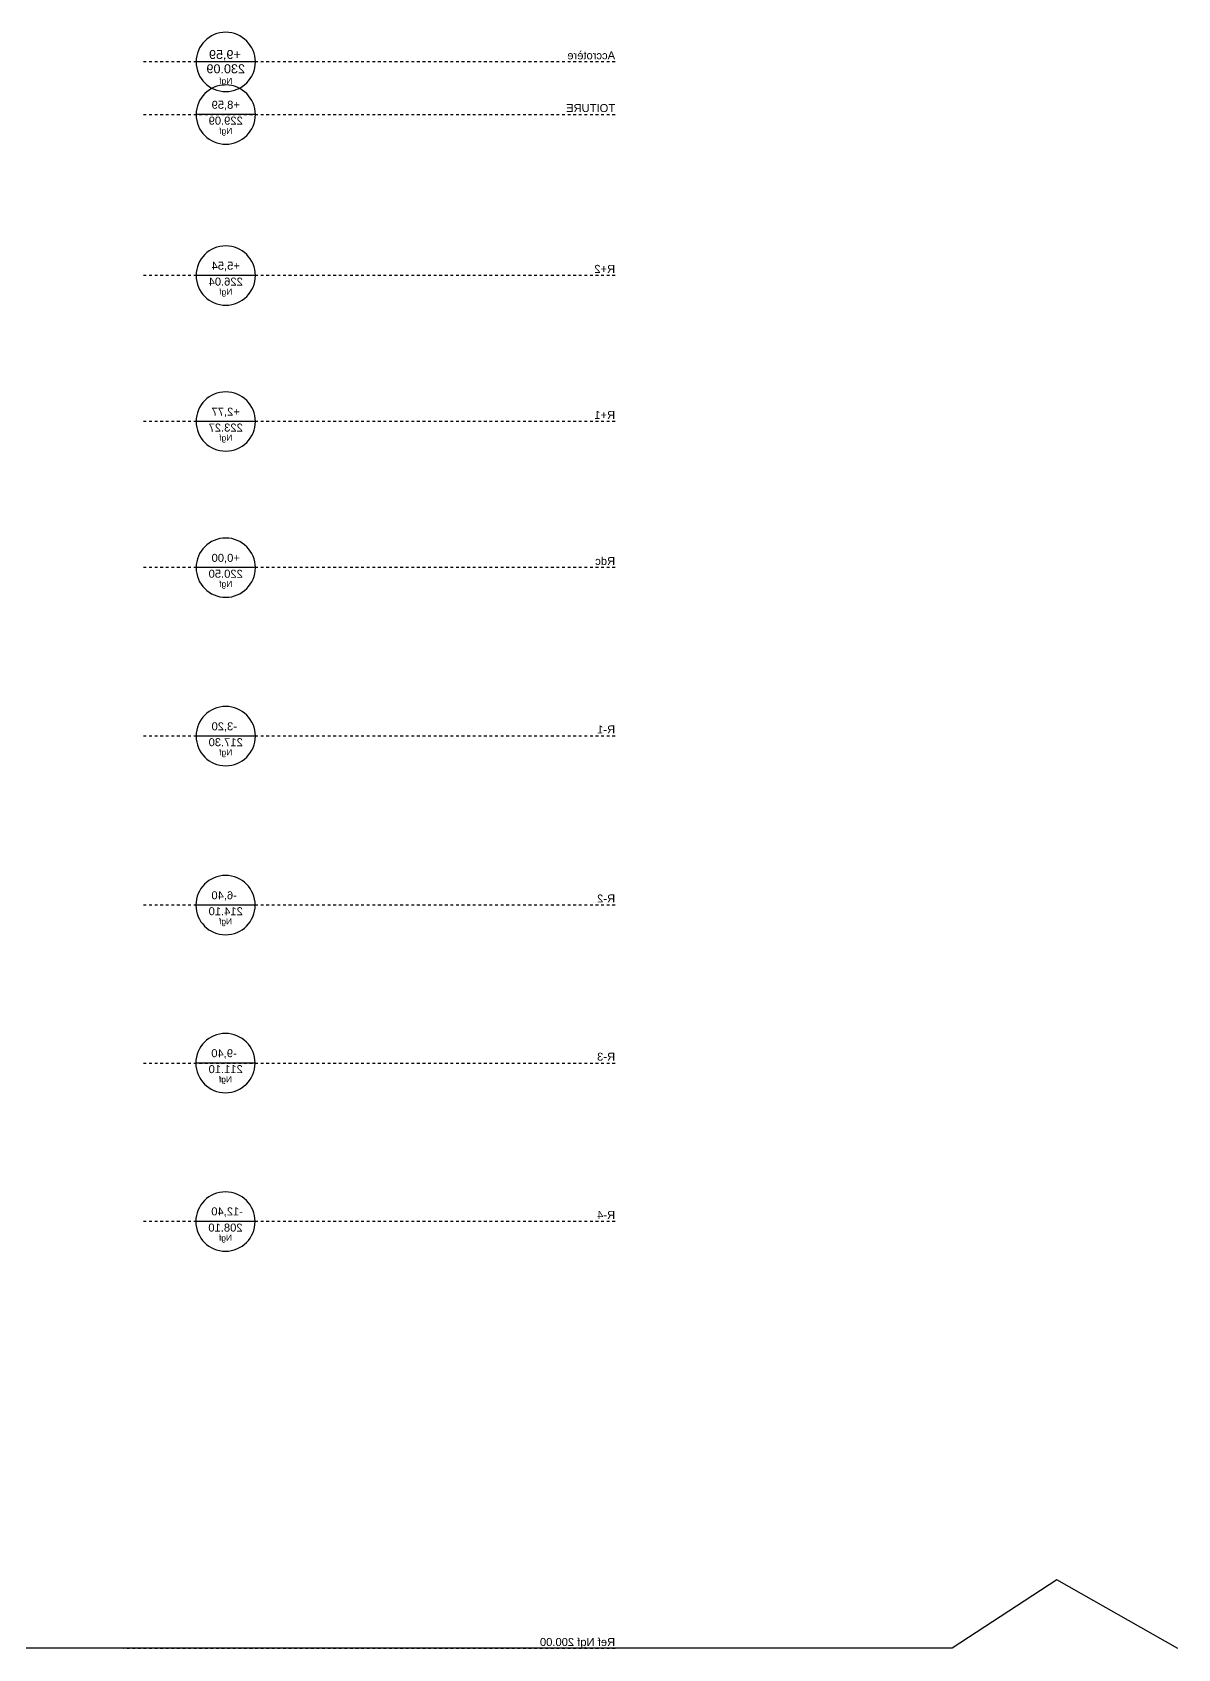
# Model space of a CAD drawing. Header units: centimetres. Extents: x -35664 to 50682, y -23001 to 23705.
# Drawn here: x -5876 to -3705, y -17483 to -14418 of the extents above; entities that cross this region are included whole.
import ezdxf

# ---------------------------------------------------------------- set-up
doc = ezdxf.new("R2010")
doc.units = ezdxf.units.CM
doc.linetypes.add('VW-01', pattern=[0.41656, 0.20828, -0.20828])
for name, color, linetype in [('B Général', 252, 'Continuous'), ('C ANNOTATIONS-niveaux', 252, 'Continuous'), ('prlm-Coupe', 252, 'Continuous')]:
    doc.layers.add(name, color=color, linetype=linetype)
doc.styles.add('Arial', font='arial.ttf')

# ---------------------------------------------------------------- blocks, each defined once
blk = doc.blocks.new('B 90.Alti BAT A R-3')
at = {"layer": 'C ANNOTATIONS-niveaux', "linetype": 'Continuous'}
blk.add_line((-56.2, 0), (56.2, 0), dxfattribs=at)
blk.add_circle((0, 0), 56.2, dxfattribs=at)
at = {"layer": 'C ANNOTATIONS-niveaux', "attachment_point": 2, "rotation": 0, "line_spacing_factor": 0.958078, "style": 'Arial'}
for s, insert, char_height in [('-9,40', (2.7, 26.3), 15.17), ('211.10', (-0.5, -3.9), 15.17), ('Ngf', (0, -25.2), 11.38)]:
    blk.add_mtext(s, dxfattribs=dict(at, insert=insert, char_height=char_height))
blk = doc.blocks.new('B 90.Alti BAT A R-2')
at = {"layer": 'C ANNOTATIONS-niveaux', "linetype": 'Continuous'}
blk.add_line((-55.9, 0), (56.6, 0), dxfattribs=at)
blk.add_circle((0.3, 0), 56.2, dxfattribs=at)
at = {"layer": 'C ANNOTATIONS-niveaux', "attachment_point": 2, "rotation": 0, "line_spacing_factor": 0.958078, "style": 'Arial'}
for s, insert, char_height in [('-6,40', (3, 26.3), 15.17), ('214.10', (0, -3.9), 15.17), ('Ngf', (0.3, -25.2), 11.38)]:
    blk.add_mtext(s, dxfattribs=dict(at, insert=insert, char_height=char_height))
blk = doc.blocks.new('B 90.Alti BAT A R-1')
at = {"layer": 'C ANNOTATIONS-niveaux', "linetype": 'Continuous'}
blk.add_line((-55.9, -9), (56.6, -9), dxfattribs=at)
blk.add_circle((0.3, -9), 56.2, dxfattribs=at)
at = {"layer": 'C ANNOTATIONS-niveaux', "attachment_point": 2, "rotation": 0, "line_spacing_factor": 0.958078, "style": 'Arial'}
for s, insert, char_height in [('-3,20', (3, 17.2), 15.17), ('217.30', (0.3, -12.9), 15.17), ('Ngf', (0.3, -34.2), 11.38)]:
    blk.add_mtext(s, dxfattribs=dict(at, insert=insert, char_height=char_height))
blk = doc.blocks.new('B 90.Alti BAT A RDC')
at = {"layer": 'C ANNOTATIONS-niveaux', "linetype": 'Continuous'}
for p, q in [((-55.9, -9), (56.6, -9)), ((-37.2, -9), (37.8, -9))]:
    blk.add_line(p, q, dxfattribs=at)
blk.add_circle((0.3, -9), 56.2, dxfattribs=at)
at = {"layer": 'C ANNOTATIONS-niveaux', "attachment_point": 2, "rotation": 0, "line_spacing_factor": 0.958078, "style": 'Arial'}
for s, insert, char_height in [('+0,00', (0.3, 17.2), 15.17), ('220.50', (0.3, -12.9), 15.17), ('Ngf', (0.3, -34.2), 11.38)]:
    blk.add_mtext(s, dxfattribs=dict(at, insert=insert, char_height=char_height))
blk = doc.blocks.new('B 90.Alti BAT A R+1')
at = {"layer": 'C ANNOTATIONS-niveaux', "linetype": 'Continuous'}
blk.add_line((-55.9, -9), (56.6, -9), dxfattribs=at)
blk.add_circle((0.3, -9), 56.2, dxfattribs=at)
at = {"layer": 'C ANNOTATIONS-niveaux', "attachment_point": 2, "rotation": 0, "line_spacing_factor": 0.958078, "style": 'Arial'}
for s, insert, char_height in [('+2,77', (0.3, 17.2), 15.17), ('223.27', (0.3, -12.9), 15.17), ('Ngf', (0.3, -34.2), 11.38)]:
    blk.add_mtext(s, dxfattribs=dict(at, insert=insert, char_height=char_height))
blk = doc.blocks.new('B 90.Alti BAT A R+2')
at = {"layer": 'C ANNOTATIONS-niveaux', "linetype": 'Continuous'}
blk.add_line((-55.9, -9), (56.6, -9), dxfattribs=at)
blk.add_circle((0.3, -9), 56.2, dxfattribs=at)
at = {"layer": 'C ANNOTATIONS-niveaux', "attachment_point": 2, "rotation": 0, "line_spacing_factor": 0.958078, "style": 'Arial'}
for s, insert, char_height in [('+5,54', (0.3, 17.2), 15.17), ('226.04', (0.3, -12.9), 15.17), ('Ngf', (0.3, -34.2), 11.38)]:
    blk.add_mtext(s, dxfattribs=dict(at, insert=insert, char_height=char_height))
blk = doc.blocks.new('B 90.Alti BAT A TOITURE')
at = {"layer": 'C ANNOTATIONS-niveaux', "linetype": 'Continuous'}
blk.add_line((-55.9, -9), (56.6, -9), dxfattribs=at)
blk.add_circle((0.3, -9), 56.2, dxfattribs=at)
at = {"layer": 'C ANNOTATIONS-niveaux', "attachment_point": 2, "rotation": 0, "line_spacing_factor": 0.958078, "style": 'Arial'}
for s, insert, char_height in [('+8,59', (0.3, 17.2), 15.17), ('229.09', (0.3, -12.9), 15.17), ('Ngf', (0.3, -34.2), 11.38)]:
    blk.add_mtext(s, dxfattribs=dict(at, insert=insert, char_height=char_height))
blk = doc.blocks.new('B 90.Alti BAT A ACCROTERE')
at = {"layer": 'C ANNOTATIONS-niveaux', "linetype": 'Continuous'}
blk.add_line((-55.9, -9), (56.6, -9), dxfattribs=at)
blk.add_circle((0.3, -9), 56.2, dxfattribs=at)
at = {"layer": 'C ANNOTATIONS-niveaux', "attachment_point": 2, "rotation": 0, "line_spacing_factor": 0.958078, "style": 'Arial'}
for s, insert, char_height in [('+9,59', (1.8, 13.7), 17.07), ('230.09', (0.3, -13.4), 17.07), ('Ngf', (0.3, -39.1), 11.38)]:
    blk.add_mtext(s, dxfattribs=dict(at, insert=insert, char_height=char_height))
blk = doc.blocks.new('B 90.Alti BAT A R-4')
at = {"layer": 'C ANNOTATIONS-niveaux', "linetype": 'Continuous'}
blk.add_line((-56.2, 0), (56.2, 0), dxfattribs=at)
blk.add_circle((0, 0), 56.2, dxfattribs=at)
at = {"layer": 'C ANNOTATIONS-niveaux', "attachment_point": 2, "rotation": 0, "line_spacing_factor": 0.958078, "style": 'Arial'}
for s, insert, char_height in [('-12,40', (-3.2, 26.8), 15.17), ('208.10', (0, -3.9), 15.17), ('Ngf', (0, -25.2), 11.38)]:
    blk.add_mtext(s, dxfattribs=dict(at, insert=insert, char_height=char_height))
blk = doc.blocks.new('B 90.Niveaux bat A')
at = {"layer": 'B Général', "linetype": 'VW-01', "ltscale": 25.4}
for p, q in [((-465.9, 1468), (430, 1468)), ((-465.9, 1368), (430, 1368)), ((-465.9, 1063), (430, 1063)), ((-465.9, 786), (430, 786)), ((-465.9, 509), (430, 509)), ((-465.9, 189.4), (430, 189.4)), ((-465.9, -131), (430, -131)), ((-465.9, -431), (430, -431)), ((-465.9, -731), (430, -731)), ((-465.9, -1541), (465.9, -1541))]:
    blk.add_line(p, q, dxfattribs=at)
at = {"layer": 'B Général'}
for name, p in [('B 90.Alti BAT A ACCROTERE', (272, 1477)), ('B 90.Alti BAT A TOITURE', (272, 1377.2)), ('B 90.Alti BAT A R+2', (272, 1072)), ('B 90.Alti BAT A R+1', (272, 795.2)), ('B 90.Alti BAT A RDC', (272, 518)), ('B 90.Alti BAT A R-1', (272, 198.5)), ('B 90.Alti BAT A R-2', (272.3, -131)), ('B 90.Alti BAT A R-3', (272.8, -430.5)), ('B 90.Alti BAT A R-4', (272.8, -731))]:
    blk.add_blockref(name, p, dxfattribs=at)
at = {"layer": 'B Général', "attachment_point": 1, "line_spacing_factor": 0.958078, "style": 'Arial'}
for s, insert, char_height in [('Accrotère', (-465.9, 1488.2), 15.17), ('TOITURE', (-465.9, 1388.2), 15.17), ('R+2', (-465.9, 1083.2), 15.17), ('R+1', (-465.9, 806.2), 15.17), ('R-1', (-465.9, 209.7), 15.17), ('R-2', (-465.9, -110.8), 15.17), ('R-3', (-465.9, -410.8), 15.17), ('R-4', (-465.9, -710.8), 15.17), ('Ref Ngf 200.00', (-465.9, -1520.8), 15.172)]:
    blk.add_mtext(s, dxfattribs=dict(at, insert=insert, char_height=char_height))
at = {"layer": 'B Général', "insert": (-465.9, 529.2), "char_height": 15.17, "width": 118.315, "attachment_point": 1, "line_spacing_factor": 0.958078, "style": 'Arial'}
blk.add_mtext('Rdc ', dxfattribs=at)
blk = doc.blocks.new('A$C373B78D5')
at = {"layer": 'B Général', "linetype": 'Continuous', "flags": 128}
blk.add_lwpolyline([(-26816.5, -9.6), (-27045.9, 120.6), (-27244.3, -9.1), (-36194.3, -9.1), (-36423.6, 121.1), (-36622, -8.6)], dxfattribs=at)
at = {"layer": 'B Général', "xscale": -1}
blk.add_blockref('B 90.Niveaux bat A', (-28348.9, 1531), dxfattribs=at)

msp = doc.modelspace()

# ---------------------------------------------------------------- block references
at = {"layer": 'prlm-Coupe'}
msp.add_blockref('A$C373B78D5', (23111.623, -17472.851), dxfattribs=at)

doc.saveas('drawing.dxf')
